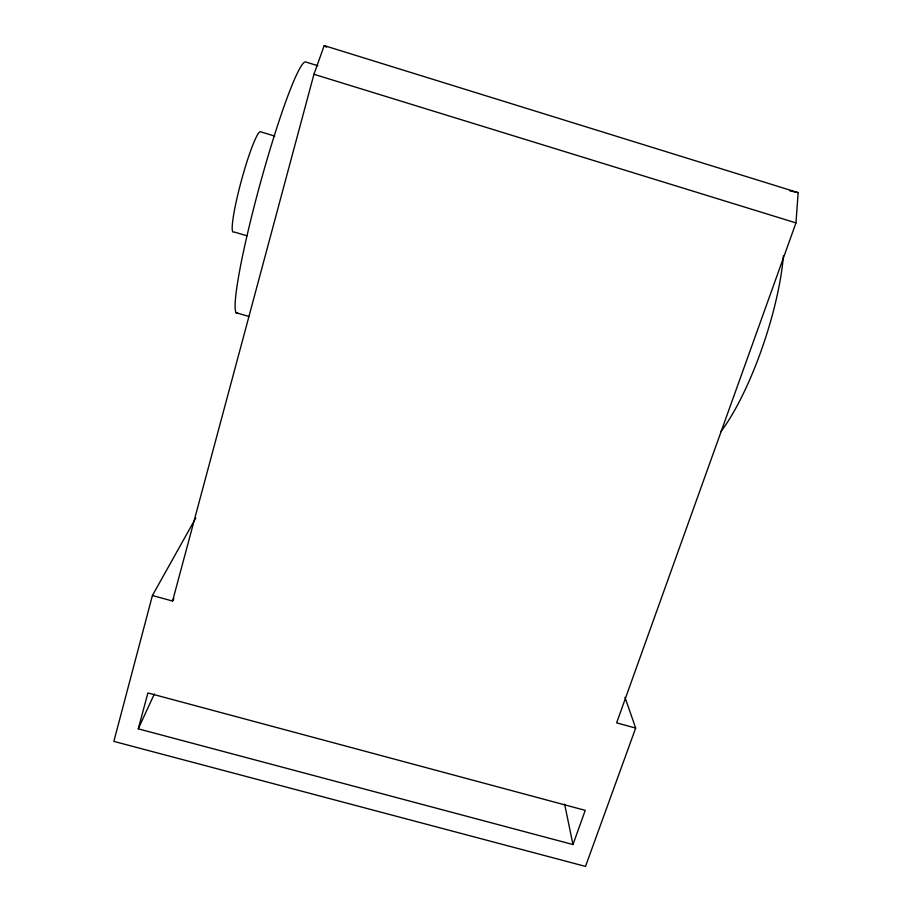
<?xml version="1.0" encoding="UTF-8"?>
<svg xmlns="http://www.w3.org/2000/svg" width="912" height="912" viewBox="0 0 912 912"><rect width="100%" height="100%" fill="white"/><g stroke="black" fill="none" stroke-linecap="round" stroke-linejoin="round"><path stroke-width="1.37" d="M635.675 728.084L616.626 722.863L795.971 222.904L798.148 192.637L324.205 45.6L313.945 74.282L172.573 601.042L152.418 595.513L113.852 741.388L585.504 866.4L635.675 728.084L624.994 697.361M138.271 728.836L147.904 692.949L585.242 810.358L572.975 844.546L138.271 728.836L154.333 693.998M172.573 601.042L173.861 598.523M152.418 595.513L195.829 517.902M789.895 190.904L798.148 192.637M235.991 312.691L249.124 316.532M247.004 235.82L234.008 231.956A52.018 5.666 -74.8 0 1 240.346 184.486A52.018 5.666 -74.8 0 1 260.262 131.704L274.774 136.116M317.912 65.755L305.93 62.05A130.348 11.776 -74.7 0 0 258.677 189.274A130.348 11.776 -74.7 0 0 237.964 313.192M313.945 74.282L795.971 222.904M324.205 45.6L326.496 47.196M564.619 804.11L572.975 844.546M783.408 255.862A126.631 33.094 -71.7 0 1 720.742 431.809"/></g></svg>
